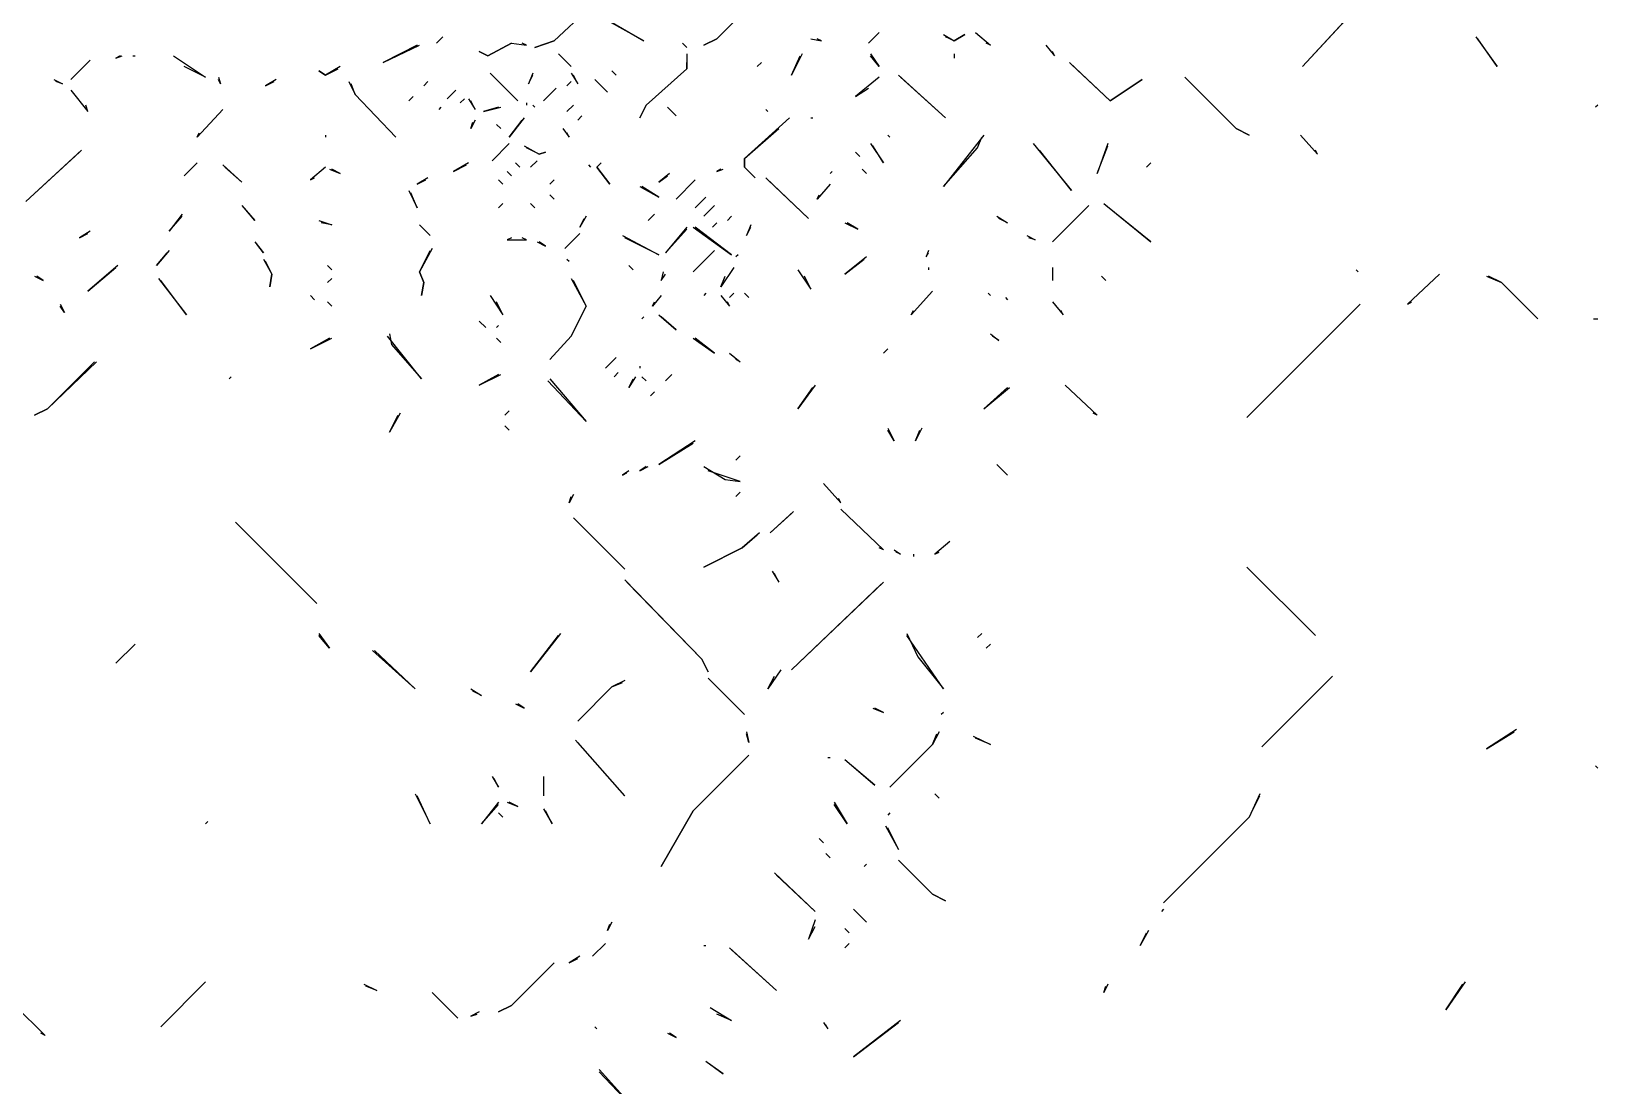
# Model space of a CAD drawing. Extents: x 1 to 2775, y -31 to 2075.
# Drawn here: x 2261.8 to 2383.8, y 951.4 to 1033.6 of the extents above; entities that cross this region are included whole.
import ezdxf

# ---------------------------------------------------------------- set-up
doc = ezdxf.new("R2010")
doc.units = 0
doc.layers.add('LINEWORK', color=4, linetype='CONTINUOUS')

msp = doc.modelspace()

# ---------------------------------------------------------------- linework, layer by layer
at = {"layer": 'LINEWORK'}
for points in [[(2305.1667, 1035.3333), (2302.5, 1032.8333), (2301, 1032.3333), (2302.5, 1032.8333), (2305.1667, 1035.3333), (2309.5, 1032.8333), (2305.3333, 1035.1667)], [(2317.8333, 1035.6667), (2315.1667, 1033), (2314.1667, 1032.5), (2315.1667, 1033)], [(2364.8333, 1035.1667), (2360.8333, 1030.8333), (2364.6667, 1035)], [(2293.8333, 1033.1667), (2293.3333, 1032.6667)], [(2322.5, 1033), (2323.3333, 1032.8333), (2323, 1033)], [(2327.8333, 1033.5), (2327, 1032.6667)], [(2332.8333, 1033.3333), (2333.6667, 1032.8333), (2334.5, 1033.3333), (2333.6667, 1032.8333), (2333, 1033.1667)], [(2335.3333, 1033.5), (2336.5, 1032.5), (2336.1667, 1032.6667)], [(2374.3333, 1033.1667), (2376, 1030.8333), (2374.5, 1033)], [(2268.6667, 1031.6667), (2268.3333, 1031.5), (2268.8333, 1031.6667)], [(2269.6667, 1031.6667), (2269.8333, 1031.6667)], [(2272.8333, 1031.6667), (2275.3333, 1030), (2273.6667, 1030.8333)], [(2291.8333, 1032.5), (2289.1667, 1031.1667), (2292, 1032.5)], [(2299.1667, 1032.6667), (2297.3333, 1031.6667), (2296.6667, 1032), (2297.3333, 1031.6667), (2299.1667, 1032.6667), (2300.3333, 1032.5), (2300, 1032.6667)], [(2302.8333, 1031.8333), (2303.8333, 1030.8333)], [(2312.8333, 1031.8333), (2312.8333, 1030.6667), (2309.6667, 1027.8333), (2309.1667, 1026.8333), (2309.6667, 1027.8333), (2312.8333, 1030.6667), (2312.8333, 1031.1667)], [(2312.5, 1032.6667), (2312.8333, 1032.3333)], [(2321.8333, 1031.8333), (2321, 1030.1667), (2321.6667, 1031.6667)], [(2327.1667, 1031.8333), (2327.8333, 1030.8333), (2327.1667, 1031.6667)], [(2333.6667, 1031.8333), (2333.6667, 1031.5)], [(2340.8333, 1032.5), (2341.5, 1031.6667), (2341.3333, 1032)], [(2266.3333, 1031.3333), (2264.8333, 1029.8333)], [(2285.8333, 1030.8333), (2284.6667, 1030.1667), (2284.1667, 1030.5), (2284.6667, 1030.1667), (2285.6667, 1030.6667)], [(2307, 1030.5), (2307.3333, 1030.1667)], [(2318.6667, 1031.1667), (2318.3333, 1030.8333)], [(2342.6667, 1031.1667), (2345.8333, 1028.1667), (2348.3333, 1029.8333), (2345.8333, 1028.1667), (2342.8333, 1031)], [(2263.5, 1029.8333), (2264.1667, 1029.5), (2263.6667, 1029.6667)], [(2276.3333, 1030), (2276.5, 1029.5), (2276.3333, 1029.8333)], [(2280.8333, 1029.8333), (2280, 1029.3333), (2280.6667, 1029.6667)], [(2286.5, 1029.6667), (2287, 1028.6667), (2290.1667, 1025.3333), (2287, 1028.6667), (2286.6667, 1029.5)], [(2292.6667, 1029.6667), (2292.3333, 1029.3333)], [(2297.5, 1030.3333), (2299.6667, 1028.1667)], [(2300.8333, 1030.3333), (2300.5, 1029.5), (2300.8333, 1030.1667)], [(2302.6667, 1029.1667), (2301.6667, 1028.1667)], [(2303.8333, 1029.6667), (2303.5, 1029.3333)], [(2303.8333, 1030.3333), (2304.3333, 1029.5), (2304, 1030.1667)], [(2305.6667, 1029.8333), (2306.6667, 1028.8333)], [(2327.8333, 1030), (2326, 1028.5), (2327, 1029.1667)], [(2329.3333, 1030.1667), (2333, 1026.8333), (2329.5, 1030)], [(2351.6667, 1030), (2355.6667, 1026), (2356.6667, 1025.5), (2355.6667, 1026)], [(2264.8333, 1029), (2266.1667, 1027.3333), (2266, 1027.8333)], [(2291.5, 1028.5), (2291.1667, 1028.1667)], [(2294.8333, 1029), (2294.1667, 1028.3333)], [(2295.5, 1028.3333), (2295.1667, 1028)], [(2295.8333, 1028.3333), (2296.3333, 1027.5), (2296, 1028.1667)], [(2300.3333, 1028), (2300.3333, 1027.8333)], [(2276.6667, 1027.5), (2274.6667, 1025.3333), (2274.8333, 1025.6667)], [(2293.6667, 1027.6667), (2293.5, 1027.5)], [(2298.1667, 1027.6667), (2297, 1027.3333), (2298.3333, 1027.6667)], [(2300.1667, 1026.8333), (2299, 1025.3333), (2300, 1026.6667)], [(2300.8333, 1027.8333), (2301, 1027.6667)], [(2304, 1027.8333), (2303.5, 1027.3333)], [(2304.6667, 1027), (2304.3333, 1026.6667)], [(2311.3333, 1027.6667), (2312, 1027)], [(2320.8333, 1026.8333), (2317.3333, 1023.6667), (2317.3333, 1023), (2318.1667, 1022.1667), (2317.3333, 1023), (2317.3333, 1023.6667), (2320, 1026)], [(2319, 1027.5), (2319.1667, 1027.3333)], [(2322.5, 1026.8333), (2322.6667, 1026.8333)], [(2383.8333, 1027.8333), (2383.6667, 1027.6667)], [(2284.6667, 1025.5), (2284.6667, 1025.3333)], [(2296.3333, 1026.6667), (2296, 1026), (2296.1667, 1026.5)], [(2298, 1026.3333), (2298.3333, 1026)], [(2303.1667, 1026), (2303.6667, 1025.3333), (2303.5, 1025.6667)], [(2328.5, 1025.5), (2328.6667, 1025.3333)], [(2336, 1025.5), (2332.8333, 1021.5), (2335.5, 1024.5), (2335.8333, 1025.3333)], [(2360.6667, 1025.5), (2362, 1024), (2361.8333, 1024.3333)], [(2265.6667, 1024.3333), (2261.3333, 1020.3333), (2265.5, 1024.1667)], [(2299, 1024.8333), (2297.6667, 1023.5)], [(2300.1667, 1024.6667), (2301.3333, 1024), (2301.8333, 1024.1667), (2301.3333, 1024), (2300.3333, 1024.5)], [(2327.1667, 1024.8333), (2328.1667, 1023.3333), (2327.3333, 1024.6667)], [(2339.8333, 1024.8333), (2342.8333, 1021.1667), (2340.3333, 1024.3333)], [(2345.6667, 1024.8333), (2344.8333, 1022.5), (2345.6667, 1024.6667)], [(2274.6667, 1023.3333), (2273.6667, 1022.3333)], [(2276.6667, 1023.1667), (2278.1667, 1021.8333), (2276.8333, 1023)], [(2295.8333, 1023.3333), (2294.6667, 1022.6667), (2295.6667, 1023.1667)], [(2299.5, 1023.3333), (2299.8333, 1023)], [(2301.1667, 1023.5), (2300.6667, 1023)], [(2305.1667, 1023.1667), (2305.3333, 1023)], [(2306.1667, 1023.3333), (2305.8333, 1023), (2306.8333, 1021.6667), (2305.8333, 1023)], [(2326, 1024.1667), (2326.3333, 1023.8333)], [(2349, 1023.3333), (2348.6667, 1023)], [(2284.6667, 1023), (2283.5, 1022), (2283.8333, 1022.1667)], [(2285, 1022.8333), (2285.8333, 1022.5), (2285.1667, 1022.8333)], [(2292.6667, 1022.1667), (2291.8333, 1021.6667), (2292.5, 1022)], [(2298.1667, 1022), (2298.5, 1021.6667)], [(2298.8333, 1022.6667), (2299.1667, 1022.3333)], [(2302.5, 1022), (2302.1667, 1021.6667)], [(2311.5, 1022.5), (2310.6667, 1021.8333), (2311.3333, 1022.3333)], [(2313.5, 1022), (2312, 1020.5)], [(2315.5, 1022.8333), (2315.1667, 1022.6667), (2315.6667, 1022.8333)], [(2319, 1022.1667), (2322.3333, 1019), (2319.1667, 1022)], [(2324.1667, 1022.6667), (2324, 1022.5)], [(2326.5, 1022.8333), (2326.8333, 1022.5)], [(2291.1667, 1021.1667), (2291.8333, 1019.8333), (2291.3333, 1021)], [(2302.1667, 1020.8333), (2302.5, 1020.5)], [(2309.1667, 1021.5), (2310.6667, 1020.6667), (2309.3333, 1021.5)], [(2314.3333, 1020.6667), (2313.5, 1019.8333)], [(2324, 1021.6667), (2323, 1020.5), (2323.1667, 1020.8333)], [(2278.1667, 1020), (2279.1667, 1018.8333), (2278.3333, 1019.8333)], [(2298.5, 1020.1667), (2298.1667, 1019.8333)], [(2300.6667, 1020.1667), (2301, 1019.8333)], [(2315, 1020), (2314.1667, 1019.1667)], [(2344.1667, 1020), (2341.3333, 1017.1667)], [(2345.3333, 1020.1667), (2349, 1017.1667), (2345.5, 1020)], [(2273.5, 1019.3333), (2272.5, 1018), (2273.5, 1019.1667)], [(2284.1667, 1018.8333), (2285.1667, 1018.5), (2284.3333, 1018.6667)], [(2292, 1018.5), (2292.8333, 1017.6667)], [(2305, 1019.1667), (2304.5, 1018.3333), (2304.8333, 1019)], [(2310.3333, 1019.3333), (2309.8333, 1018.8333)], [(2312.8333, 1018.3333), (2311.1667, 1016.3333), (2312.8333, 1018.1667)], [(2313.3333, 1018.3333), (2316.3333, 1016.1667), (2313.5, 1018.3333)], [(2315.1667, 1018.6667), (2314.8333, 1018.3333)], [(2316.3333, 1019.1667), (2316, 1018.8333)], [(2317.8333, 1018.5), (2317.5, 1017.6667), (2317.8333, 1018.3333)], [(2325.1667, 1018.6667), (2326.1667, 1018.1667), (2325.3333, 1018.6667)], [(2337, 1019.1667), (2337.8333, 1018.6667), (2337.1667, 1019)], [(2266.3333, 1018), (2265.5, 1017.5), (2266.1667, 1017.8333)], [(2279.1667, 1017.1667), (2279.8333, 1016.3333), (2279.3333, 1017)], [(2299.1667, 1017.5), (2298.8333, 1017.3333), (2300.3333, 1017.3333), (2300, 1017.5)], [(2301.1667, 1017.1667), (2301.8333, 1016.8333), (2301.3333, 1017.1667)], [(2304.5, 1017.8333), (2303.3333, 1016.6667)], [(2307.8333, 1017.6667), (2310.6667, 1016.1667), (2308, 1017.5)], [(2339.3333, 1017.6667), (2340, 1017.3333), (2339.5, 1017.5)], [(2272.5, 1016.5), (2271.5, 1015.3333), (2272.3333, 1016.3333)], [(2279.8333, 1015.8333), (2280.5, 1014.6667), (2280.3333, 1013.6667), (2280.5, 1014.6667), (2280, 1015.6667)], [(2293, 1016.6667), (2292, 1014.8333), (2292.3333, 1014), (2292.1667, 1013), (2292.3333, 1014), (2292, 1014.8333), (2292.8333, 1016.5)], [(2303.5, 1015.8333), (2303.6667, 1015.6667)], [(2315, 1016.5), (2313.3333, 1014.8333)], [(2316.8333, 1016.1667), (2316.6667, 1016)], [(2326.8333, 1016), (2325.1667, 1014.6667), (2326.6667, 1015.8333)], [(2331.6667, 1016.5), (2331.5, 1016), (2331.6667, 1016.3333)], [(2268.5, 1015.3333), (2266.1667, 1013.3333), (2268.3333, 1015.1667)], [(2284.8333, 1015.3333), (2285.1667, 1015)], [(2308.3333, 1015.3333), (2308.6667, 1015)], [(2311, 1014.8333), (2310.8333, 1014.1667), (2311.1667, 1014.6667)], [(2316.5, 1015.1667), (2315.5, 1013.6667), (2315.8333, 1014.5)], [(2321.5, 1015), (2322.5, 1013.5), (2322, 1014.5)], [(2331.6667, 1015.1667), (2331.6667, 1015)], [(2341.3333, 1015.1667), (2341.3333, 1014.1667)], [(2365, 1015), (2365.1667, 1014.8333)], [(2371.5, 1014.6667), (2369, 1012.3333), (2369.3333, 1012.5)], [(2262, 1014.5), (2262.6667, 1014.1667), (2262.1667, 1014.5)], [(2271.6667, 1014.3333), (2273.8333, 1011.5), (2271.8333, 1014.1667)], [(2285.1667, 1014.3333), (2284.8333, 1014)], [(2303.8333, 1014.3333), (2305, 1012.1667), (2303.8333, 1009.8333), (2302.1667, 1008), (2303.8333, 1009.8333), (2305, 1012.1667), (2304, 1014.1667)], [(2332, 1013.3333), (2330.3333, 1011.5), (2330.5, 1011.8333)], [(2345.1667, 1014.5), (2345.5, 1014.1667)], [(2375.1667, 1014.5), (2376.3333, 1014), (2379.1667, 1011.1667), (2376.3333, 1014), (2375.3333, 1014.5)], [(2264, 1012.3333), (2264.3333, 1011.6667), (2264, 1012.1667)], [(2283.5, 1013), (2283.8333, 1012.6667)], [(2284.8333, 1012.5), (2285.1667, 1012.1667)], [(2297.5, 1013), (2298.5, 1011.5), (2298, 1012.5)], [(2310.8333, 1013), (2310.1667, 1012.1667), (2310.3333, 1012.5)], [(2314.3333, 1013.1667), (2314.1667, 1013)], [(2315.5, 1013), (2316.1667, 1012.1667), (2316, 1012.5)], [(2316.5, 1013.1667), (2316.1667, 1012.8333)], [(2317.3333, 1013.1667), (2317.6667, 1012.8333)], [(2336.3333, 1013.1667), (2336.5, 1013)], [(2337.6667, 1012.8333), (2337.8333, 1012.6667)], [(2341.3333, 1012.5), (2342.1667, 1011.5), (2342, 1011.8333)], [(2365.3333, 1012.3333), (2356.5, 1003.5)], [(2296.6667, 1011), (2297.1667, 1010.5)], [(2309.5, 1011.3333), (2309.3333, 1011.1667)], [(2310.6667, 1011.5), (2312, 1010.3333), (2310.8333, 1011.3333)], [(2383.5, 1011.1667), (2383.8333, 1011.1667)], [(2285, 1009.6667), (2283.5, 1008.8333), (2285.1667, 1009.6667)], [(2289.6667, 1010), (2289.8333, 1009.1667), (2292.1667, 1006.5), (2289.5, 1009.8333)], [(2298.1667, 1010.6667), (2298, 1010.5)], [(2298, 1009.6667), (2298.3333, 1009.3333)], [(2313.3333, 1009.6667), (2315, 1008.5), (2313.5, 1009.6667)], [(2336.5, 1010), (2337.1667, 1009.5), (2336.6667, 1009.8333)], [(2316.1667, 1008.5), (2317, 1007.8333), (2316.6667, 1008)], [(2328.5, 1008.8333), (2328.1667, 1008.5)], [(2266.6667, 1007.8333), (2263, 1004.1667), (2262, 1003.6667), (2263, 1004.1667), (2266.8333, 1007.8333)], [(2307.3333, 1008.1667), (2306.5, 1007.3333)], [(2309.1667, 1007.5), (2309.1667, 1007.3333)], [(2277.3333, 1006.6667), (2277.1667, 1006.5)], [(2298.1667, 1006.8333), (2296.6667, 1006), (2298.3333, 1006.8333)], [(2302.1667, 1006.5), (2305, 1003.1667), (2302, 1006.3333)], [(2307.5, 1007), (2307.1667, 1006.6667)], [(2308.8333, 1006.6667), (2308.3333, 1005.8333), (2308.6667, 1006.5)], [(2309.3333, 1006.6667), (2309.6667, 1006.3333)], [(2311.6667, 1006.8333), (2311.1667, 1006.3333)], [(2322.8333, 1006), (2321.5, 1004.1667), (2322.6667, 1005.8333)], [(2342.3333, 1006), (2344.8333, 1003.6667), (2344.5, 1003.8333)], [(2310.3333, 1005.5), (2310, 1005.1667)], [(2337.8333, 1005.8333), (2336, 1004.1667), (2338, 1005.8333)], [(2290.5, 1003.8333), (2289.6667, 1002.3333), (2290.3333, 1003.6667)], [(2299, 1004), (2298.6667, 1003.6667)], [(2298.6667, 1002.8333), (2299, 1002.5)], [(2328.5, 1002.6667), (2329, 1001.6667), (2328.5, 1002.5)], [(2331.1667, 1002.6667), (2330.6667, 1001.6667), (2331, 1002.5)], [(2313.5, 1001.6667), (2310.6667, 999.8333), (2313.3333, 1001.5)], [(2317, 1000.5), (2316.6667, 1000.1667)], [(2308.3333, 999.3333), (2307.8333, 999), (2308.1667, 999.1667)], [(2309.6667, 999.6667), (2309.1667, 999.3333), (2309.8333, 999.6667)], [(2314.1667, 999.6667), (2315.8333, 998.6667), (2317, 998.5), (2314.5, 999.3333)], [(2337, 999.8333), (2337.8333, 999)], [(2304, 997.5), (2303.6667, 996.8333), (2303.8333, 997.3333)], [(2317, 997.6667), (2316.6667, 997.3333)], [(2323.5, 998.3333), (2324.8333, 996.8333), (2324.6667, 997.1667)], [(2324.8333, 996.3333), (2328.1667, 993.1667), (2327.8333, 993.3333)], [(2277.6667, 995.3333), (2284, 989)], [(2304, 995.6667), (2308, 991.6667)], [(2321.1667, 996.1667), (2319.3333, 994.5), (2321, 996)], [(2318.5, 994.5), (2317.1667, 993.3333), (2314.1667, 991.8333), (2317.1667, 993.3333), (2318.3333, 994.3333)], [(2333.3333, 993.8333), (2332.1667, 992.8333), (2332.5, 993)], [(2329, 993.1667), (2329.5, 992.8333), (2329.1667, 993)], [(2330.5, 992.8333), (2330.5, 992.6667)], [(2319.5, 991.5), (2320, 990.6667), (2319.6667, 991.3333)], [(2356.5, 991.8333), (2361.8333, 986.5)], [(2308, 990.8333), (2314, 984.6667), (2314.5, 983.6667), (2314, 984.6667), (2308.1667, 990.6667)], [(2328.1667, 990.6667), (2321, 983.8333), (2328, 990.5)], [(2284.1667, 986.6667), (2285, 985.5), (2284.1667, 986.5)], [(2303, 986.6667), (2300.6667, 983.6667), (2302.8333, 986.5)], [(2330, 986.6667), (2330.8333, 984.8333), (2332.8333, 982.3333), (2330, 986.5)], [(2335.8333, 986.6667), (2335.5, 986.3333)], [(2269.8333, 985.8333), (2268.3333, 984.3333)], [(2288.3333, 985.3333), (2291.6667, 982.3333), (2288.5, 985.3333)], [(2336.5, 985.8333), (2336.1667, 985.5)], [(2308, 983), (2307, 982.5), (2304.3333, 979.8333), (2307, 982.5), (2307.8333, 982.8333)], [(2314.5, 983.1667), (2317.3333, 980.3333)], [(2320.1667, 983.8333), (2319.1667, 982.3333), (2319.6667, 983.3333)], [(2363.1667, 983.3333), (2357.6667, 977.8333)], [(2296, 982.3333), (2296.8333, 981.8333), (2296.1667, 982.1667)], [(2299.5, 981.1667), (2300.1667, 980.8333), (2299.6667, 981.1667)], [(2327.3333, 980.8333), (2328.1667, 980.5), (2327.5, 980.8333)], [(2332.8333, 980.5), (2332.6667, 980.3333)], [(2377.5, 979.1667), (2375.1667, 977.6667), (2377.3333, 979)], [(2304.1667, 978.3333), (2308, 974), (2304.3333, 978.1667)], [(2317.5, 979), (2317.6667, 978.1667), (2317.5, 978.8333)], [(2332.5, 979), (2332, 978), (2328.6667, 974.6667), (2332, 978), (2332.3333, 978.8333)], [(2335.1667, 978.6667), (2336.5, 978), (2335.3333, 978.5)], [(2317.6667, 977.1667), (2313.3333, 972.8333), (2310.8333, 968.5), (2313.3333, 972.8333)], [(2323.8333, 977), (2324, 977)], [(2325.1667, 976.8333), (2327.5, 974.8333), (2325.3333, 976.6667)], [(2297.6667, 975.5), (2298.1667, 974.6667), (2297.8333, 975.3333)], [(2301.6667, 975.5), (2301.6667, 974)], [(2383.6667, 976.3333), (2383.8333, 976.1667)], [(2291.6667, 974.1667), (2292.8333, 971.8333), (2291.8333, 974)], [(2298.1667, 973.5), (2296.8333, 971.8333), (2298.1667, 973.3333)], [(2298.8333, 973.5), (2299.6667, 973.1667), (2299, 973.5)], [(2324.3333, 973.5), (2325.3333, 971.8333), (2324.3333, 973.3333)], [(2332.1667, 974.1667), (2332.5, 973.8333)], [(2357.5, 974.1667), (2356.6667, 972.3333), (2350, 965.6667), (2356.6667, 972.3333), (2357.5, 974)], [(2275.5, 972), (2275.3333, 971.8333)], [(2298.1667, 972.6667), (2298.5, 972.3333)], [(2301.6667, 973), (2302.3333, 971.8333), (2301.8333, 972.8333)], [(2328.6667, 972.6667), (2328.5, 972.5)], [(2323.1667, 970.6667), (2323.5, 970.3333)], [(2328.3333, 971.6667), (2329.3333, 969.8333), (2328.5, 971.5)], [(2323.6667, 969.5), (2324, 969.1667)], [(2326.8333, 968.6667), (2326.6667, 968.5)], [(2329.3333, 969), (2332, 966.3333), (2333, 965.8333), (2332, 966.3333)], [(2319.6667, 968), (2322.8333, 965), (2319.8333, 967.8333)], [(2253.3333, 964.6667), (2262.8333, 955.3333), (2262.5, 955.5)], [(2325.8333, 965.1667), (2326.8333, 964.1667)], [(2350, 965.1667), (2349.8333, 965)], [(2307, 964.1667), (2306.6667, 963.5), (2306.8333, 964)], [(2322.8333, 964.3333), (2322.3333, 962.8333), (2322.8333, 963.8333)], [(2325.1667, 963.6667), (2325.5, 963.3333)], [(2348.8333, 963.5), (2348.1667, 962.3333), (2348.6667, 963.3333)], [(2306.5, 962.5), (2305.5, 961.5)], [(2314.1667, 962.3333), (2314.3333, 962.3333)], [(2316.1667, 962.1667), (2319.8333, 958.8333), (2316.3333, 962)], [(2325.5, 962.5), (2325.1667, 962.1667)], [(2302.5, 961), (2299.1667, 957.6667), (2298.1667, 957.1667), (2299.1667, 957.6667)], [(2304.5, 961.5), (2303.6667, 961), (2304.3333, 961.3333)], [(2275.3333, 959.5), (2271.8333, 956)], [(2287.6667, 959.3333), (2288.6667, 958.8333), (2287.8333, 959.1667)], [(2293, 958.6667), (2295, 956.6667)], [(2345.6667, 959.3333), (2345.3333, 958.6667), (2345.5, 959.1667)], [(2373.5, 959.5), (2372, 957.3333), (2373.3333, 959.3333)], [(2296.6667, 957.1667), (2296, 956.8333), (2296.5, 957)], [(2314.6667, 957.5), (2316.3333, 956.5), (2315.1667, 957)], [(2305.6667, 956), (2305.8333, 955.8333)], [(2323.5, 956.3333), (2323.8333, 955.8333), (2323.6667, 956.1667)], [(2329.5, 956.5), (2325.8333, 953.6667), (2329.3333, 956.3333)], [(2311.3333, 955.5), (2312, 955.1667), (2311.5, 955.5)], [(2306, 952.6667), (2309.3333, 949), (2306, 952.5)], [(2314.3333, 953.3333), (2315.6667, 952.3333), (2314.5, 953.1667)]]:
    msp.add_lwpolyline(points, dxfattribs=at)

doc.saveas('drawing.dxf')
